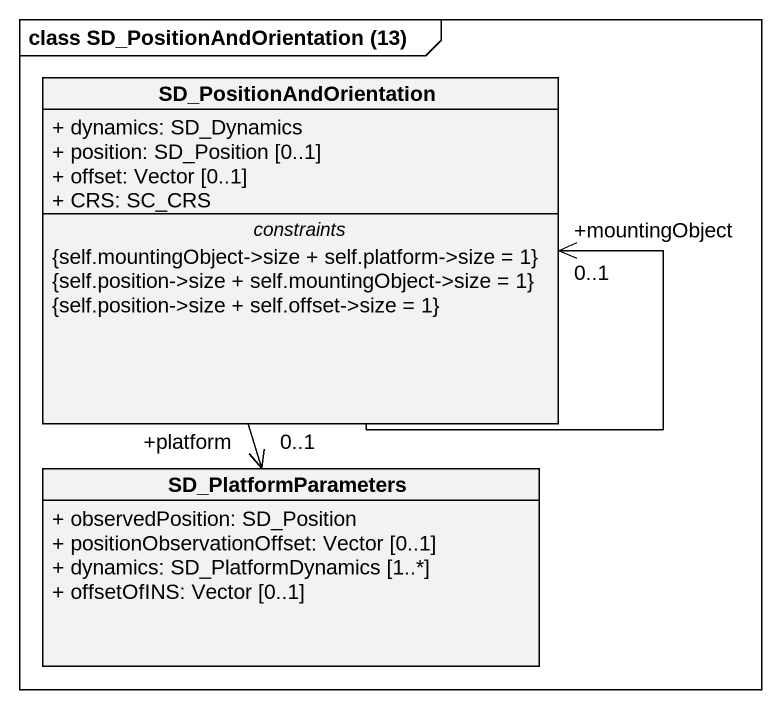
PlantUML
@startuml
mainframe class SD_PositionAndOrientation (13)
hide circle
hide empty members
skinparam classAttributeIconSize 0
class SD_PositionAndOrientation {
  + dynamics: SD_Dynamics
  + position: SD_Position [0..1]
  + offset: Vector [0..1]
  + CRS: SC_CRS
  -- constraints --
  {self.mountingObject->size + self.platform->size = 1}
  {self.position->size + self.mountingObject->size = 1}
  {self.position->size + self.offset->size = 1}
}
class SD_PlatformParameters {
  + observedPosition: SD_Position
  + positionObservationOffset: Vector [0..1]
  + dynamics: SD_PlatformDynamics [1..*]
  + offsetOfINS: Vector [0..1]
}
SD_PositionAndOrientation --> "+mountingObject\n0..1" SD_PositionAndOrientation
SD_PlatformParameters "+platform\n0..1" <-up- SD_PositionAndOrientation
@enduml
